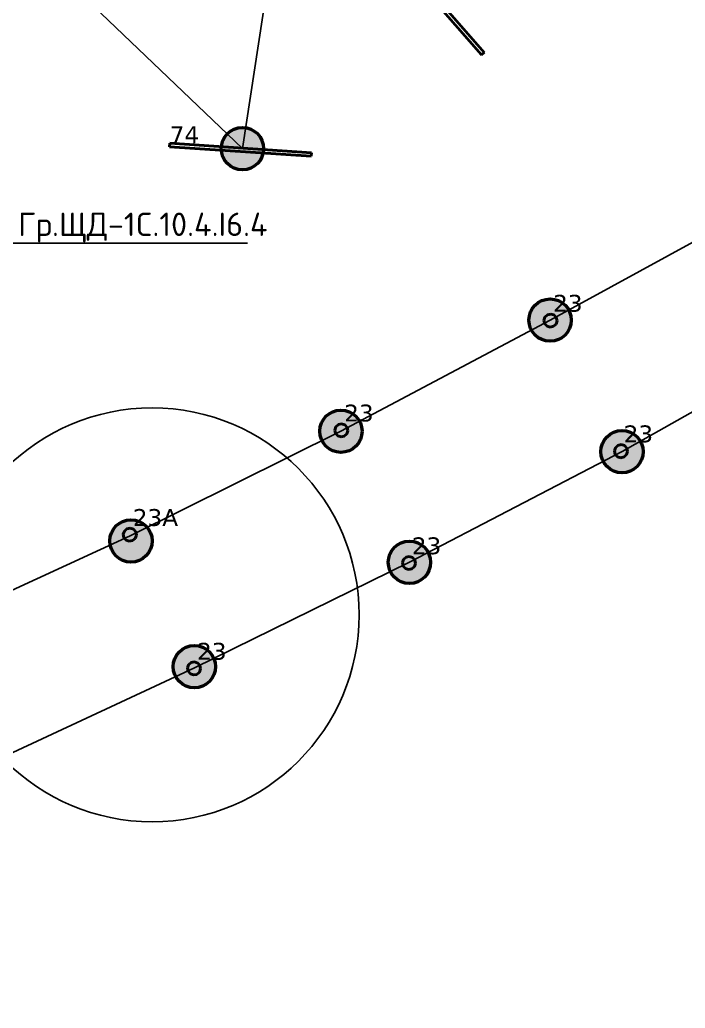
# Model space of a CAD drawing. Header units: millimetres. Extents: x -243740 to 150609, y -473655 to -165121.
# Drawn here: x 45401 to 52504, y -389784 to -379233 of the extents above; entities that cross this region are included whole.
import ezdxf
from ezdxf import colors
from ezdxf.entities.mleader import LeaderData, LeaderLine
from ezdxf.math import Vec2, Vec3

# ---------------------------------------------------------------- set-up
doc = ezdxf.new("R2010")
doc.units = ezdxf.units.MM
doc.linetypes.add('Штрих', pattern=[6.35, 3.175, -3.175])
for name, color, linetype in [('_Гр.ЩД-1C.10.4.I6.4', 6, 'Continuous'), ('_Гр.ЩД-1C.10.4.I6.5', 6, 'Continuous'), ('Вставка', 252, 'Continuous')]:
    doc.layers.add(name, color=color, linetype=linetype)
for name, color, linetype, lineweight in [('_освещение_dali', 3, 'Continuous', 50), ('A-ANNO-DIMS', 7, 'Continuous', 9), ('DLX_LUM 12', 5, 'Continuous', 40), ('DLX_LUM 14', 5, 'Continuous', 40), ('DLX_LUM 7', 5, 'Continuous', 40), ('АР_монолит', 252, 'Continuous', 50)]:
    doc.layers.add(name, color=color, linetype=linetype, lineweight=lineweight)
doc.layers.add('DLX_LUM 13', color=7, linetype='Continuous', lineweight=40, true_color=0xfa1a05)
doc.styles.add('GOST 2.304', font='')
doc.styles.add('ISOCPEUR', font='isocpeur.ttf')
doc.styles.add('TableTextStyle', font='')
doc.styles.get('GOST 2.304').set_extended_font_data('GOST Common')
doc.styles.get('TableTextStyle').set_extended_font_data('VERDANA.TTF')
doc.linetypes.add('Truba', pattern='A,3e-05,[4,MSH_7,S=1,R=0,X=0,Y=0],-3.022072', length=3.022102)
doc.dimstyles.new('М-200', dxfattribs={"dimtxt": 400, "dimasz": 160, "dimexe": 200, "dimexo": 400, "dimgap": 50, "dimtad": 1, "dimdec": 0, "dimzin": 0, "dimdsep": 46, "dimtxsty": 'GOST 2.304', "dimblk": 'ARCHTICK', "dimcen": 180, "dimdle": 200, "dimadec": 0, "dimazin": 0, "dimtfac": 1, "dimtdec": 0, "dimtmove": 1, "dimatfit": 0, "dimfxl": 1, "dimtolj": 1, "dimtzin": 0, "dimarcsym": 0})

# ---------------------------------------------------------------- blocks, each defined once
blk = doc.blocks.new('_ArchTick')
at = {"color": 0, "linetype": 'ByBlock', "const_width": 0.15}
blk.add_lwpolyline([(-0.5, -0.5), (0.5, 0.5)], dxfattribs=at)
blk = doc.blocks.new('*D46')
at = {"layer": 'A-ANNO-DIMS', "color": 0, "lineweight": -2, "transparency": 16777216}
blk.add_arc((-165704, -113309), 107894, 270, 326, dxfattribs=at)
at = {"layer": 'Defpoints', "color": 0, "lineweight": 30, "transparency": 16777216}
for p in [(-165704, -113309), (-165704, -113309), (-75741, -173990), (-131171, -215528), (-165704, -221903)]:
    blk.add_point(p, dxfattribs=at)
at = {"layer": 'A-ANNO-DIMS', "color": 0, "lineweight": -2, "transparency": 16777216, "xscale": 160, "yscale": 160, "zscale": 160}
for p, rotation in [((-76255, -173643), 55.99999895826774), ((-165704, -221203), 179.9999981265246)]:
    blk.add_blockref('_ArchTick', p, dxfattribs=dict(at, rotation=rotation))
at = {"layer": 'A-ANNO-DIMS', "color": 0, "transparency": 16777216, "insert": (-114300, -207822), "char_height": 400, "attachment_point": 5, "rotation": 28.5412, "style": 'GOST 2.304'}
blk.add_mtext('\\A1;56,0%%D', dxfattribs=at)
blk = doc.blocks.new('A$Caabd1818')
at = {"layer": 'DLX_LUM 12'}
for points in [[(43030, 16934, 0), (43033, 16972, 0)], [(43033, 16972, 0), (43030, 16934, 0)], [(43033, 16972, 0), (43030, 16934, 0)], [(43030, 16934, 0), (43033, 16972, 0)], [(44543, 16832, 0), (43030, 16934, 0)], [(43030, 16934, 0), (43030, 16934, 0)], [(43030, 16934, 0), (44543, 16832, 0)], [(43030, 16934, 0), (43030, 16934, 0)], [(43030, 16934, 0), (44543, 16832, 0)], [(44543, 16832, 0), (43030, 16934, 0)], [(43033, 16972, 0), (43033, 16972, 0)], [(43033, 16972, 0), (44545, 16869, 0)], [(44545, 16869, 0), (43033, 16972, 0)], [(43033, 16972, 0), (43033, 16972, 0)], [(44545, 16869, 0), (43033, 16972, 0)], [(43033, 16972, 0), (44545, 16869, 0)], [(44545, 16869, 0), (44543, 16832, 0)], [(44543, 16832, 0), (44545, 16869, 0)], [(44543, 16832, 0), (44545, 16869, 0)], [(44545, 16869, 0), (44543, 16832, 0)], [(44543, 16832, 0), (44543, 16832, 0)], [(44543, 16832, 0), (44543, 16832, 0)], [(44545, 16869, 0), (44545, 16869, 0)], [(44545, 16869, 0), (44545, 16869, 0)]]:
    blk.add_polyline3d(points, dxfattribs=at)
at = {"layer": 'DLX_LUM 13'}
for points in [[(42536, 12797, 0), (42548, 12831, 0)], [(42548, 12831, 0), (42536, 12797, 0)], [(42548, 12831, 0), (42536, 12797, 0)], [(42536, 12797, 0), (42548, 12831, 0)], [(42543, 12762, 0), (42536, 12797, 0)], [(42536, 12797, 0), (42536, 12797, 0)], [(42536, 12797, 0), (42543, 12762, 0)], [(42536, 12797, 0), (42536, 12797, 0)], [(42536, 12797, 0), (42543, 12762, 0)], [(42543, 12762, 0), (42536, 12797, 0)], [(42548, 12831, 0), (42575, 12855, 0)], [(42575, 12855, 0), (42548, 12831, 0)], [(42575, 12855, 0), (42548, 12831, 0)], [(42548, 12831, 0), (42575, 12855, 0)], [(42548, 12831, 0), (42548, 12831, 0)], [(42548, 12831, 0), (42548, 12831, 0)], [(42575, 12855, 0), (42611, 12862, 0)], [(42611, 12862, 0), (42575, 12855, 0)], [(42611, 12862, 0), (42575, 12855, 0)], [(42575, 12855, 0), (42611, 12862, 0)], [(42575, 12855, 0), (42575, 12855, 0)], [(42575, 12855, 0), (42575, 12855, 0)], [(42611, 12862, 0), (42611, 12862, 0)], [(42611, 12862, 0), (42645, 12850, 0)], [(42645, 12850, 0), (42611, 12862, 0)], [(42611, 12862, 0), (42611, 12862, 0)], [(42645, 12850, 0), (42611, 12862, 0)], [(42611, 12862, 0), (42645, 12850, 0)], [(42645, 12850, 0), (42645, 12850, 0)], [(42645, 12850, 0), (42669, 12822, 0)], [(42669, 12822, 0), (42645, 12850, 0)], [(42645, 12850, 0), (42645, 12850, 0)], [(42669, 12822, 0), (42645, 12850, 0)], [(42645, 12850, 0), (42669, 12822, 0)], [(42676, 12787, 0), (42664, 12752, 0)], [(42664, 12752, 0), (42676, 12787, 0)], [(42664, 12752, 0), (42676, 12787, 0)], [(42676, 12787, 0), (42664, 12752, 0)], [(42669, 12822, 0), (42669, 12822, 0)], [(42669, 12822, 0), (42676, 12787, 0)], [(42676, 12787, 0), (42669, 12822, 0)], [(42669, 12822, 0), (42669, 12822, 0)], [(42676, 12787, 0), (42669, 12822, 0)], [(42669, 12822, 0), (42676, 12787, 0)], [(42676, 12787, 0), (42676, 12787, 0)], [(42676, 12787, 0), (42676, 12787, 0)], [(42566, 12734, 0), (42543, 12762, 0)], [(42543, 12762, 0), (42543, 12762, 0)], [(42543, 12762, 0), (42566, 12734, 0)], [(42543, 12762, 0), (42543, 12762, 0)], [(42543, 12762, 0), (42566, 12734, 0)], [(42566, 12734, 0), (42543, 12762, 0)], [(42600, 12722, 0), (42566, 12734, 0)], [(42566, 12734, 0), (42566, 12734, 0)], [(42566, 12734, 0), (42600, 12722, 0)], [(42566, 12734, 0), (42566, 12734, 0)], [(42566, 12734, 0), (42600, 12722, 0)], [(42600, 12722, 0), (42566, 12734, 0)], [(42636, 12729, 0), (42600, 12722, 0)], [(42600, 12722, 0), (42636, 12729, 0)], [(42600, 12722, 0), (42636, 12729, 0)], [(42636, 12729, 0), (42600, 12722, 0)], [(42600, 12722, 0), (42600, 12722, 0)], [(42600, 12722, 0), (42600, 12722, 0)], [(42664, 12752, 0), (42636, 12729, 0)], [(42636, 12729, 0), (42664, 12752, 0)], [(42636, 12729, 0), (42664, 12752, 0)], [(42664, 12752, 0), (42636, 12729, 0)], [(42636, 12729, 0), (42636, 12729, 0)], [(42636, 12729, 0), (42636, 12729, 0)], [(42664, 12752, 0), (42664, 12752, 0)], [(42664, 12752, 0), (42664, 12752, 0)]]:
    blk.add_polyline3d(points, dxfattribs=at)
at = {"layer": 'DLX_LUM 14'}
for points in [[(46359, 17915, 0), (44771, 19734, 0)], [(44771, 19734, 0), (46359, 17915, 0)], [(44771, 19734, 0), (46359, 17915, 0)], [(46359, 17915, 0), (44771, 19734, 0)], [(44800, 19759, 0), (46388, 17940, 0)], [(46388, 17940, 0), (44800, 19759, 0)], [(46388, 17940, 0), (44800, 19759, 0)], [(44800, 19759, 0), (46388, 17940, 0)], [(46388, 17940, 0), (46359, 17915, 0)], [(46359, 17915, 0), (46388, 17940, 0)], [(46359, 17915, 0), (46388, 17940, 0)], [(46388, 17940, 0), (46359, 17915, 0)], [(46388, 17940, 0), (46388, 17940, 0)], [(46388, 17940, 0), (46388, 17940, 0)], [(46359, 17915, 0), (46359, 17915, 0)], [(46359, 17915, 0), (46359, 17915, 0)]]:
    blk.add_polyline3d(points, dxfattribs=at)
at = {"layer": 'DLX_LUM 7'}
for points in [[(47026, 15080, 0), (47036, 15115, 0)], [(47036, 15115, 0), (47026, 15080, 0)], [(47036, 15115, 0), (47026, 15080, 0)], [(47026, 15080, 0), (47036, 15115, 0)], [(47036, 15115, 0), (47063, 15140, 0)], [(47063, 15140, 0), (47036, 15115, 0)], [(47063, 15140, 0), (47036, 15115, 0)], [(47036, 15115, 0), (47063, 15140, 0)], [(47036, 15115, 0), (47036, 15115, 0)], [(47036, 15115, 0), (47036, 15115, 0)], [(47063, 15140, 0), (47098, 15148, 0)], [(47098, 15148, 0), (47063, 15140, 0)], [(47098, 15148, 0), (47063, 15140, 0)], [(47063, 15140, 0), (47098, 15148, 0)], [(47063, 15140, 0), (47063, 15140, 0)], [(47063, 15140, 0), (47063, 15140, 0)], [(47098, 15148, 0), (47098, 15148, 0)], [(47098, 15148, 0), (47133, 15138, 0)], [(47133, 15138, 0), (47098, 15148, 0)], [(47098, 15148, 0), (47098, 15148, 0)], [(47133, 15138, 0), (47098, 15148, 0)], [(47098, 15148, 0), (47133, 15138, 0)], [(47133, 15138, 0), (47133, 15138, 0)], [(47133, 15138, 0), (47158, 15111, 0)], [(47158, 15111, 0), (47133, 15138, 0)], [(47133, 15138, 0), (47133, 15138, 0)], [(47158, 15111, 0), (47133, 15138, 0)], [(47133, 15138, 0), (47158, 15111, 0)], [(47158, 15111, 0), (47158, 15111, 0)], [(47158, 15111, 0), (47166, 15076, 0)], [(47166, 15076, 0), (47158, 15111, 0)], [(47158, 15111, 0), (47158, 15111, 0)], [(47166, 15076, 0), (47158, 15111, 0)], [(47158, 15111, 0), (47166, 15076, 0)], [(47034, 15045, 0), (47026, 15080, 0)], [(47026, 15080, 0), (47026, 15080, 0)], [(47026, 15080, 0), (47034, 15045, 0)], [(47026, 15080, 0), (47026, 15080, 0)], [(47026, 15080, 0), (47034, 15045, 0)], [(47034, 15045, 0), (47026, 15080, 0)], [(47059, 15019, 0), (47034, 15045, 0)], [(47034, 15045, 0), (47034, 15045, 0)], [(47034, 15045, 0), (47059, 15019, 0)], [(47034, 15045, 0), (47034, 15045, 0)], [(47034, 15045, 0), (47059, 15019, 0)], [(47059, 15019, 0), (47034, 15045, 0)], [(47094, 15008, 0), (47059, 15019, 0)], [(47059, 15019, 0), (47059, 15019, 0)], [(47059, 15019, 0), (47094, 15008, 0)], [(47059, 15019, 0), (47059, 15019, 0)], [(47059, 15019, 0), (47094, 15008, 0)], [(47094, 15008, 0), (47059, 15019, 0)], [(47129, 15017, 0), (47094, 15008, 0)], [(47094, 15008, 0), (47129, 15017, 0)], [(47094, 15008, 0), (47129, 15017, 0)], [(47129, 15017, 0), (47094, 15008, 0)], [(47094, 15008, 0), (47094, 15008, 0)], [(47094, 15008, 0), (47094, 15008, 0)], [(47156, 15041, 0), (47129, 15017, 0)], [(47129, 15017, 0), (47156, 15041, 0)], [(47129, 15017, 0), (47156, 15041, 0)], [(47156, 15041, 0), (47129, 15017, 0)], [(47129, 15017, 0), (47129, 15017, 0)], [(47129, 15017, 0), (47129, 15017, 0)], [(47166, 15076, 0), (47156, 15041, 0)], [(47156, 15041, 0), (47166, 15076, 0)], [(47156, 15041, 0), (47166, 15076, 0)], [(47166, 15076, 0), (47156, 15041, 0)], [(47156, 15041, 0), (47156, 15041, 0)], [(47156, 15041, 0), (47156, 15041, 0)], [(47166, 15076, 0), (47166, 15076, 0)], [(47166, 15076, 0), (47166, 15076, 0)], [(44794, 13910, 0), (44805, 13945, 0)], [(44805, 13945, 0), (44794, 13910, 0)], [(44805, 13945, 0), (44794, 13910, 0)], [(44794, 13910, 0), (44805, 13945, 0)], [(44805, 13945, 0), (44832, 13969, 0)], [(44832, 13969, 0), (44805, 13945, 0)], [(44832, 13969, 0), (44805, 13945, 0)], [(44805, 13945, 0), (44832, 13969, 0)], [(44805, 13945, 0), (44805, 13945, 0)], [(44805, 13945, 0), (44805, 13945, 0)], [(44832, 13969, 0), (44867, 13977, 0)], [(44867, 13977, 0), (44832, 13969, 0)], [(44867, 13977, 0), (44832, 13969, 0)], [(44832, 13969, 0), (44867, 13977, 0)], [(44832, 13969, 0), (44832, 13969, 0)], [(44832, 13969, 0), (44832, 13969, 0)], [(44867, 13977, 0), (44867, 13977, 0)], [(44867, 13977, 0), (44902, 13965, 0)], [(44902, 13965, 0), (44867, 13977, 0)], [(44867, 13977, 0), (44867, 13977, 0)], [(44902, 13965, 0), (44867, 13977, 0)], [(44867, 13977, 0), (44902, 13965, 0)], [(44902, 13965, 0), (44902, 13965, 0)], [(44902, 13965, 0), (44926, 13938, 0)], [(44926, 13938, 0), (44902, 13965, 0)], [(44902, 13965, 0), (44902, 13965, 0)], [(44926, 13938, 0), (44902, 13965, 0)], [(44902, 13965, 0), (44926, 13938, 0)], [(44926, 13938, 0), (44926, 13938, 0)], [(44926, 13938, 0), (44934, 13903, 0)], [(44934, 13903, 0), (44926, 13938, 0)], [(44926, 13938, 0), (44926, 13938, 0)], [(44934, 13903, 0), (44926, 13938, 0)], [(44926, 13938, 0), (44934, 13903, 0)], [(44801, 13875, 0), (44794, 13910, 0)], [(44794, 13910, 0), (44794, 13910, 0)], [(44794, 13910, 0), (44801, 13875, 0)], [(44794, 13910, 0), (44794, 13910, 0)], [(44794, 13910, 0), (44801, 13875, 0)], [(44801, 13875, 0), (44794, 13910, 0)], [(44826, 13848, 0), (44801, 13875, 0)], [(44801, 13875, 0), (44801, 13875, 0)], [(44801, 13875, 0), (44826, 13848, 0)], [(44801, 13875, 0), (44801, 13875, 0)], [(44801, 13875, 0), (44826, 13848, 0)], [(44826, 13848, 0), (44801, 13875, 0)], [(44860, 13837, 0), (44826, 13848, 0)], [(44826, 13848, 0), (44826, 13848, 0)], [(44826, 13848, 0), (44860, 13837, 0)], [(44826, 13848, 0), (44826, 13848, 0)], [(44826, 13848, 0), (44860, 13837, 0)], [(44860, 13837, 0), (44826, 13848, 0)], [(44895, 13844, 0), (44860, 13837, 0)], [(44860, 13837, 0), (44895, 13844, 0)], [(44860, 13837, 0), (44895, 13844, 0)], [(44895, 13844, 0), (44860, 13837, 0)], [(44860, 13837, 0), (44860, 13837, 0)], [(44860, 13837, 0), (44860, 13837, 0)], [(44922, 13868, 0), (44895, 13844, 0)], [(44895, 13844, 0), (44922, 13868, 0)], [(44895, 13844, 0), (44922, 13868, 0)], [(44922, 13868, 0), (44895, 13844, 0)], [(44895, 13844, 0), (44895, 13844, 0)], [(44895, 13844, 0), (44895, 13844, 0)], [(44934, 13903, 0), (44922, 13868, 0)], [(44922, 13868, 0), (44934, 13903, 0)], [(44922, 13868, 0), (44934, 13903, 0)], [(44934, 13903, 0), (44922, 13868, 0)], [(44922, 13868, 0), (44922, 13868, 0)], [(44922, 13868, 0), (44922, 13868, 0)], [(44934, 13903, 0), (44934, 13903, 0)], [(44934, 13903, 0), (44934, 13903, 0)], [(47779, 13686, 0), (47789, 13720, 0)], [(47789, 13720, 0), (47779, 13686, 0)], [(47789, 13720, 0), (47779, 13686, 0)], [(47779, 13686, 0), (47789, 13720, 0)], [(47789, 13720, 0), (47816, 13745, 0)], [(47816, 13745, 0), (47789, 13720, 0)], [(47816, 13745, 0), (47789, 13720, 0)], [(47789, 13720, 0), (47816, 13745, 0)], [(47789, 13720, 0), (47789, 13720, 0)], [(47789, 13720, 0), (47789, 13720, 0)], [(47816, 13745, 0), (47851, 13754, 0)], [(47851, 13754, 0), (47816, 13745, 0)], [(47851, 13754, 0), (47816, 13745, 0)], [(47816, 13745, 0), (47851, 13754, 0)], [(47816, 13745, 0), (47816, 13745, 0)], [(47816, 13745, 0), (47816, 13745, 0)], [(47851, 13754, 0), (47851, 13754, 0)], [(47851, 13754, 0), (47886, 13743, 0)], [(47886, 13743, 0), (47851, 13754, 0)], [(47851, 13754, 0), (47851, 13754, 0)], [(47886, 13743, 0), (47851, 13754, 0)], [(47851, 13754, 0), (47886, 13743, 0)], [(47886, 13743, 0), (47886, 13743, 0)], [(47886, 13743, 0), (47910, 13717, 0)], [(47910, 13717, 0), (47886, 13743, 0)], [(47886, 13743, 0), (47886, 13743, 0)], [(47910, 13717, 0), (47886, 13743, 0)], [(47886, 13743, 0), (47910, 13717, 0)], [(47787, 13650, 0), (47779, 13686, 0)], [(47779, 13686, 0), (47779, 13686, 0)], [(47779, 13686, 0), (47787, 13650, 0)], [(47779, 13686, 0), (47779, 13686, 0)], [(47779, 13686, 0), (47787, 13650, 0)], [(47787, 13650, 0), (47779, 13686, 0)], [(47812, 13624, 0), (47787, 13650, 0)], [(47787, 13650, 0), (47787, 13650, 0)], [(47787, 13650, 0), (47812, 13624, 0)], [(47787, 13650, 0), (47787, 13650, 0)], [(47787, 13650, 0), (47812, 13624, 0)], [(47812, 13624, 0), (47787, 13650, 0)], [(47847, 13614, 0), (47812, 13624, 0)], [(47812, 13624, 0), (47812, 13624, 0)], [(47812, 13624, 0), (47847, 13614, 0)], [(47812, 13624, 0), (47812, 13624, 0)], [(47812, 13624, 0), (47847, 13614, 0)], [(47847, 13614, 0), (47812, 13624, 0)], [(47882, 13622, 0), (47847, 13614, 0)], [(47847, 13614, 0), (47882, 13622, 0)], [(47847, 13614, 0), (47882, 13622, 0)], [(47882, 13622, 0), (47847, 13614, 0)], [(47847, 13614, 0), (47847, 13614, 0)], [(47847, 13614, 0), (47847, 13614, 0)], [(47908, 13647, 0), (47882, 13622, 0)], [(47882, 13622, 0), (47908, 13647, 0)], [(47882, 13622, 0), (47908, 13647, 0)], [(47908, 13647, 0), (47882, 13622, 0)], [(47882, 13622, 0), (47882, 13622, 0)], [(47882, 13622, 0), (47882, 13622, 0)], [(47919, 13682, 0), (47908, 13647, 0)], [(47908, 13647, 0), (47919, 13682, 0)], [(47908, 13647, 0), (47919, 13682, 0)], [(47919, 13682, 0), (47908, 13647, 0)], [(47908, 13647, 0), (47908, 13647, 0)], [(47908, 13647, 0), (47908, 13647, 0)], [(47910, 13717, 0), (47910, 13717, 0)], [(47910, 13717, 0), (47919, 13682, 0)], [(47919, 13682, 0), (47910, 13717, 0)], [(47910, 13717, 0), (47910, 13717, 0)], [(47919, 13682, 0), (47910, 13717, 0)], [(47910, 13717, 0), (47919, 13682, 0)], [(47919, 13682, 0), (47919, 13682, 0)], [(47919, 13682, 0), (47919, 13682, 0)], [(45554, 12552, 0), (45589, 12560, 0)], [(45589, 12560, 0), (45554, 12552, 0)], [(45589, 12560, 0), (45554, 12552, 0)], [(45554, 12552, 0), (45589, 12560, 0)], [(45589, 12560, 0), (45589, 12560, 0)], [(45589, 12560, 0), (45624, 12549, 0)], [(45624, 12549, 0), (45589, 12560, 0)], [(45589, 12560, 0), (45589, 12560, 0)], [(45624, 12549, 0), (45589, 12560, 0)], [(45589, 12560, 0), (45624, 12549, 0)], [(45516, 12494, 0), (45527, 12528, 0)], [(45527, 12528, 0), (45516, 12494, 0)], [(45527, 12528, 0), (45516, 12494, 0)], [(45516, 12494, 0), (45527, 12528, 0)], [(45523, 12458, 0), (45516, 12494, 0)], [(45516, 12494, 0), (45516, 12494, 0)], [(45516, 12494, 0), (45523, 12458, 0)], [(45516, 12494, 0), (45516, 12494, 0)], [(45516, 12494, 0), (45523, 12458, 0)], [(45523, 12458, 0), (45516, 12494, 0)], [(45547, 12431, 0), (45523, 12458, 0)], [(45523, 12458, 0), (45523, 12458, 0)], [(45523, 12458, 0), (45547, 12431, 0)], [(45523, 12458, 0), (45523, 12458, 0)], [(45523, 12458, 0), (45547, 12431, 0)], [(45547, 12431, 0), (45523, 12458, 0)], [(45527, 12528, 0), (45554, 12552, 0)], [(45554, 12552, 0), (45527, 12528, 0)], [(45554, 12552, 0), (45527, 12528, 0)], [(45527, 12528, 0), (45554, 12552, 0)], [(45527, 12528, 0), (45527, 12528, 0)], [(45527, 12528, 0), (45527, 12528, 0)], [(45554, 12552, 0), (45554, 12552, 0)], [(45554, 12552, 0), (45554, 12552, 0)], [(45644, 12452, 0), (45617, 12428, 0)], [(45617, 12428, 0), (45644, 12452, 0)], [(45617, 12428, 0), (45644, 12452, 0)], [(45644, 12452, 0), (45617, 12428, 0)], [(45624, 12549, 0), (45624, 12549, 0)], [(45624, 12549, 0), (45648, 12522, 0)], [(45648, 12522, 0), (45624, 12549, 0)], [(45624, 12549, 0), (45624, 12549, 0)], [(45648, 12522, 0), (45624, 12549, 0)], [(45624, 12549, 0), (45648, 12522, 0)], [(45655, 12486, 0), (45644, 12452, 0)], [(45644, 12452, 0), (45655, 12486, 0)], [(45644, 12452, 0), (45655, 12486, 0)], [(45655, 12486, 0), (45644, 12452, 0)], [(45644, 12452, 0), (45644, 12452, 0)], [(45644, 12452, 0), (45644, 12452, 0)], [(45648, 12522, 0), (45648, 12522, 0)], [(45648, 12522, 0), (45655, 12486, 0)], [(45655, 12486, 0), (45648, 12522, 0)], [(45648, 12522, 0), (45648, 12522, 0)], [(45655, 12486, 0), (45648, 12522, 0)], [(45648, 12522, 0), (45655, 12486, 0)], [(45655, 12486, 0), (45655, 12486, 0)], [(45655, 12486, 0), (45655, 12486, 0)], [(45582, 12420, 0), (45547, 12431, 0)], [(45547, 12431, 0), (45547, 12431, 0)], [(45547, 12431, 0), (45582, 12420, 0)], [(45547, 12431, 0), (45547, 12431, 0)], [(45547, 12431, 0), (45582, 12420, 0)], [(45582, 12420, 0), (45547, 12431, 0)], [(45617, 12428, 0), (45582, 12420, 0)], [(45582, 12420, 0), (45617, 12428, 0)], [(45582, 12420, 0), (45617, 12428, 0)], [(45617, 12428, 0), (45582, 12420, 0)], [(45582, 12420, 0), (45582, 12420, 0)], [(45582, 12420, 0), (45582, 12420, 0)], [(45617, 12428, 0), (45617, 12428, 0)], [(45617, 12428, 0), (45617, 12428, 0)], [(43221, 11370, 0), (43233, 11404, 0)], [(43233, 11404, 0), (43221, 11370, 0)], [(43233, 11404, 0), (43221, 11370, 0)], [(43221, 11370, 0), (43233, 11404, 0)], [(43233, 11404, 0), (43261, 11427, 0)], [(43261, 11427, 0), (43233, 11404, 0)], [(43261, 11427, 0), (43233, 11404, 0)], [(43233, 11404, 0), (43261, 11427, 0)], [(43233, 11404, 0), (43233, 11404, 0)], [(43233, 11404, 0), (43233, 11404, 0)], [(43261, 11427, 0), (43297, 11434, 0)], [(43297, 11434, 0), (43261, 11427, 0)], [(43297, 11434, 0), (43261, 11427, 0)], [(43261, 11427, 0), (43297, 11434, 0)], [(43261, 11427, 0), (43261, 11427, 0)], [(43261, 11427, 0), (43261, 11427, 0)], [(43297, 11434, 0), (43297, 11434, 0)], [(43297, 11434, 0), (43331, 11422, 0)], [(43331, 11422, 0), (43297, 11434, 0)], [(43297, 11434, 0), (43297, 11434, 0)], [(43331, 11422, 0), (43297, 11434, 0)], [(43297, 11434, 0), (43331, 11422, 0)], [(43331, 11422, 0), (43331, 11422, 0)], [(43331, 11422, 0), (43354, 11395, 0)], [(43354, 11395, 0), (43331, 11422, 0)], [(43331, 11422, 0), (43331, 11422, 0)], [(43354, 11395, 0), (43331, 11422, 0)], [(43331, 11422, 0), (43354, 11395, 0)], [(43228, 11334, 0), (43221, 11370, 0)], [(43221, 11370, 0), (43221, 11370, 0)], [(43221, 11370, 0), (43228, 11334, 0)], [(43221, 11370, 0), (43221, 11370, 0)], [(43221, 11370, 0), (43228, 11334, 0)], [(43228, 11334, 0), (43221, 11370, 0)], [(43252, 11307, 0), (43228, 11334, 0)], [(43228, 11334, 0), (43228, 11334, 0)], [(43228, 11334, 0), (43252, 11307, 0)], [(43228, 11334, 0), (43228, 11334, 0)], [(43228, 11334, 0), (43252, 11307, 0)], [(43252, 11307, 0), (43228, 11334, 0)], [(43286, 11295, 0), (43252, 11307, 0)], [(43252, 11307, 0), (43252, 11307, 0)], [(43252, 11307, 0), (43286, 11295, 0)], [(43252, 11307, 0), (43252, 11307, 0)], [(43252, 11307, 0), (43286, 11295, 0)], [(43286, 11295, 0), (43252, 11307, 0)], [(43322, 11301, 0), (43286, 11295, 0)], [(43286, 11295, 0), (43322, 11301, 0)], [(43286, 11295, 0), (43322, 11301, 0)], [(43322, 11301, 0), (43286, 11295, 0)], [(43286, 11295, 0), (43286, 11295, 0)], [(43286, 11295, 0), (43286, 11295, 0)], [(43349, 11325, 0), (43322, 11301, 0)], [(43322, 11301, 0), (43349, 11325, 0)], [(43322, 11301, 0), (43349, 11325, 0)], [(43349, 11325, 0), (43322, 11301, 0)], [(43322, 11301, 0), (43322, 11301, 0)], [(43322, 11301, 0), (43322, 11301, 0)], [(43361, 11359, 0), (43349, 11325, 0)], [(43349, 11325, 0), (43361, 11359, 0)], [(43349, 11325, 0), (43361, 11359, 0)], [(43361, 11359, 0), (43349, 11325, 0)], [(43349, 11325, 0), (43349, 11325, 0)], [(43349, 11325, 0), (43349, 11325, 0)], [(43354, 11395, 0), (43354, 11395, 0)], [(43354, 11395, 0), (43361, 11359, 0)], [(43361, 11359, 0), (43354, 11395, 0)], [(43354, 11395, 0), (43354, 11395, 0)], [(43361, 11359, 0), (43354, 11395, 0)], [(43354, 11395, 0), (43361, 11359, 0)], [(43361, 11359, 0), (43361, 11359, 0)], [(43361, 11359, 0), (43361, 11359, 0)]]:
    blk.add_polyline3d(points, dxfattribs=at)
blk = doc.blocks.new('A$Cab2378fa')
at = {"lineweight": 25, "true_color": 0xfff5f5}
h = blk.add_hatch(color=7, dxfattribs=at)
h.dxf.hatch_style = 1
h.paths.add_polyline_path([(0, 0), (-142, -170, 0.174923), (3, -222, 0.197808), (162, -157)])
h.paths.add_polyline_path([(-163, 158), (0, 0), (148, 178, 0.175398), (3, 230, 0.209014)])
at = {"lineweight": 25}
h = blk.add_hatch(color=0, dxfattribs=at)
h.paths.add_polyline_path([(162, -157, 0.442338), (148, 178), (0, 0)])
h.paths.add_polyline_path([(-142, -170), (0, 0), (-163, 158, 0.430096)])
blk.add_circle((3, 4), 226)
blk = doc.blocks.new('_Dot')
at = {"color": 0, "linetype": 'ByBlock', "lineweight": -2}
blk.add_line((-0.5, 0), (-1, 0), dxfattribs=at)
at = {"color": 0, "linetype": 'ByBlock', "const_width": 0.5}
blk.add_lwpolyline([(-0.25, 0, 1), (0.25, 0, 1)], format="xyb", close=True, dxfattribs=at)
blk = doc.blocks.new('Оси200')
at = {"layer": 'A-ANNO-DIMS'}
dim = blk.add_angular_dim_2l(base=(-131171, -215527.9), line1=((-165703.8, -113309.3), (-75741.3, -173989.8)), line2=((-165703.8, -113309.3), (-165703.8, -221903.3)), text='56,0%%D', dimstyle='М-200', override={"dimadec": 2, "dimtmove": 2}, dxfattribs=at)
dim.commit()
dim.dimension.update_dxf_attribs({"geometry": '*D46', "text_midpoint": (-114299.5, -207822), "dimtype": 130})
blk = doc.blocks.new('A$C010e0e93')
at = {"layer": 'A-ANNO-DIMS'}
blk.add_blockref('Оси200', (404603.7, 213803.6), dxfattribs=at)

msp = doc.modelspace()

# ---------------------------------------------------------------- block references
at = {"layer": '_освещение_dali', "color": 1, "ltscale": 100}
msp.add_blockref('A$Cab2378fa', (46585, -384800), dxfattribs=at)

# ---------------------------------------------------------------- next in the draw order: block references
at = {"layer": 'Вставка', "linetype": 'Truba', "lineweight": 30, "ltscale": 100}
msp.add_blockref('A$C010e0e93', (-234640, -397437), dxfattribs=at)

# ---------------------------------------------------------------- next in the draw order: linework, layer by layer
at = {"layer": '_Гр.ЩД-1C.10.4.I6.4', "ltscale": 100}
msp.add_lwpolyline([(40123, -389241), (42531, -388267), (44905, -387249), (47265, -386151), (49561, -385024), (51830, -383843), (54064, -382580), (56302, -381269), (58493, -379899), (60638, -378473), (62775, -376990), (61854, -375710), (59762, -377170), (57630, -378572), (55465, -379929), (53281, -381227), (51062, -382439), (48829, -383625), (46578, -384743), (44266, -385804), (41915, -386816), (39555, -387767)], dxfattribs=at)
at = {"layer": '_Гр.ЩД-1C.10.4.I6.5', "ltscale": 100}
msp.add_lwpolyline([(48423, -376389), (47778, -380608), (45474, -378400)], dxfattribs=at)
at = {"layer": 'Defpoints', "color": 3, "ltscale": 100}
msp.add_circle((46814, -385585), 2209, dxfattribs=at)

# ---------------------------------------------------------------- next in the draw order: block references
at = {"layer": '_освещение_dali', "color": 5, "ltscale": 100}
for p in [(47775, -380612), (51059, -382443), (48826, -383629), (51827, -383847), (49558, -385028), (47262, -386142)]:
    msp.add_blockref('A$Cab2378fa', p, dxfattribs=at)
at = {"layer": 'Defpoints', "linetype": 'Truba', "ltscale": 100}
msp.add_blockref('A$Caabd1818', (3970, -397522), dxfattribs=at)

# ---------------------------------------------------------------- next in the draw order: texts
at = {"layer": '_освещение_dali', "color": 53, "true_color": 0xd9de3f, "style": 'TableTextStyle'}
msp.add_text('74', height=180, dxfattribs=at).set_placement((47002, -380550))
at = {"layer": '_освещение_dali', "color": 53, "true_color": 0xf7db49, "style": 'TableTextStyle'}
for s, p in [('23', (51094, -382349)), ('23', (48864, -383521)), ('23', (51847, -383743)), ('23А', (46608, -384636)), ('23', (49586, -384938)), ('23', (47294, -386064))]:
    msp.add_text(s, height=180, dxfattribs=at).set_placement(p)

# ---------------------------------------------------------------- next in the draw order: leaders
at = {"layer": '_Гр.ЩД-1C.10.4.I6.4', "ltscale": 100}
ml = msp.add_multileader_mtext('Standard', dxfattribs=at)
ml.set_content('Гр.ЩД-1C.10.4.I6.4', color=256, style='ISOCPEUR')
ml.set_leader_properties()
ml.set_arrow_properties(name='DOT')
ml.build(insert=Vec2(0, 0))
ml.multileader.update_dxf_attribs({"has_dogleg": 0, "text_left_attachment_type": 6, "text_right_attachment_type": 6, "arrow_head_size": 100})
ctx = ml.context
ctx.base_point, ctx.char_height, ctx.arrow_head_size, ctx.landing_gap_size, ctx.plane_origin = Vec3(45184, -381616), 250, 100, 200, Vec3(128935, -253835)
ctx.left_attachment, ctx.right_attachment = 6, 6
notes = []
notes.append((ctx, [(0, (1, 1, 0), (45176, -381616), (1, 0), 8, [(1, [(44375, -382474)], 0, [])])]))
ctx.mtext.insert, ctx.mtext.width, ctx.mtext.flow_direction = Vec3(45384, -381291), 2425, 5
for ctx, leaders in notes:
    for number, flags, end, landing, length, lines in leaders:
        leader = LeaderData()
        leader.index, (leader.has_last_leader_line, leader.has_dogleg_vector, leader.attachment_direction) = number, flags
        leader.last_leader_point, leader.dogleg_vector, leader.dogleg_length = Vec3(end), Vec3(landing), length
        for number, points, colour, breaks in lines:
            line = LeaderLine()
            line.index, line.vertices, line.color, line.breaks = number, Vec3.list(points), colors.encode_raw_color(colour), breaks
            leader.lines.append(line)
        ctx.leaders.append(leader)

doc.saveas('drawing.dxf')
